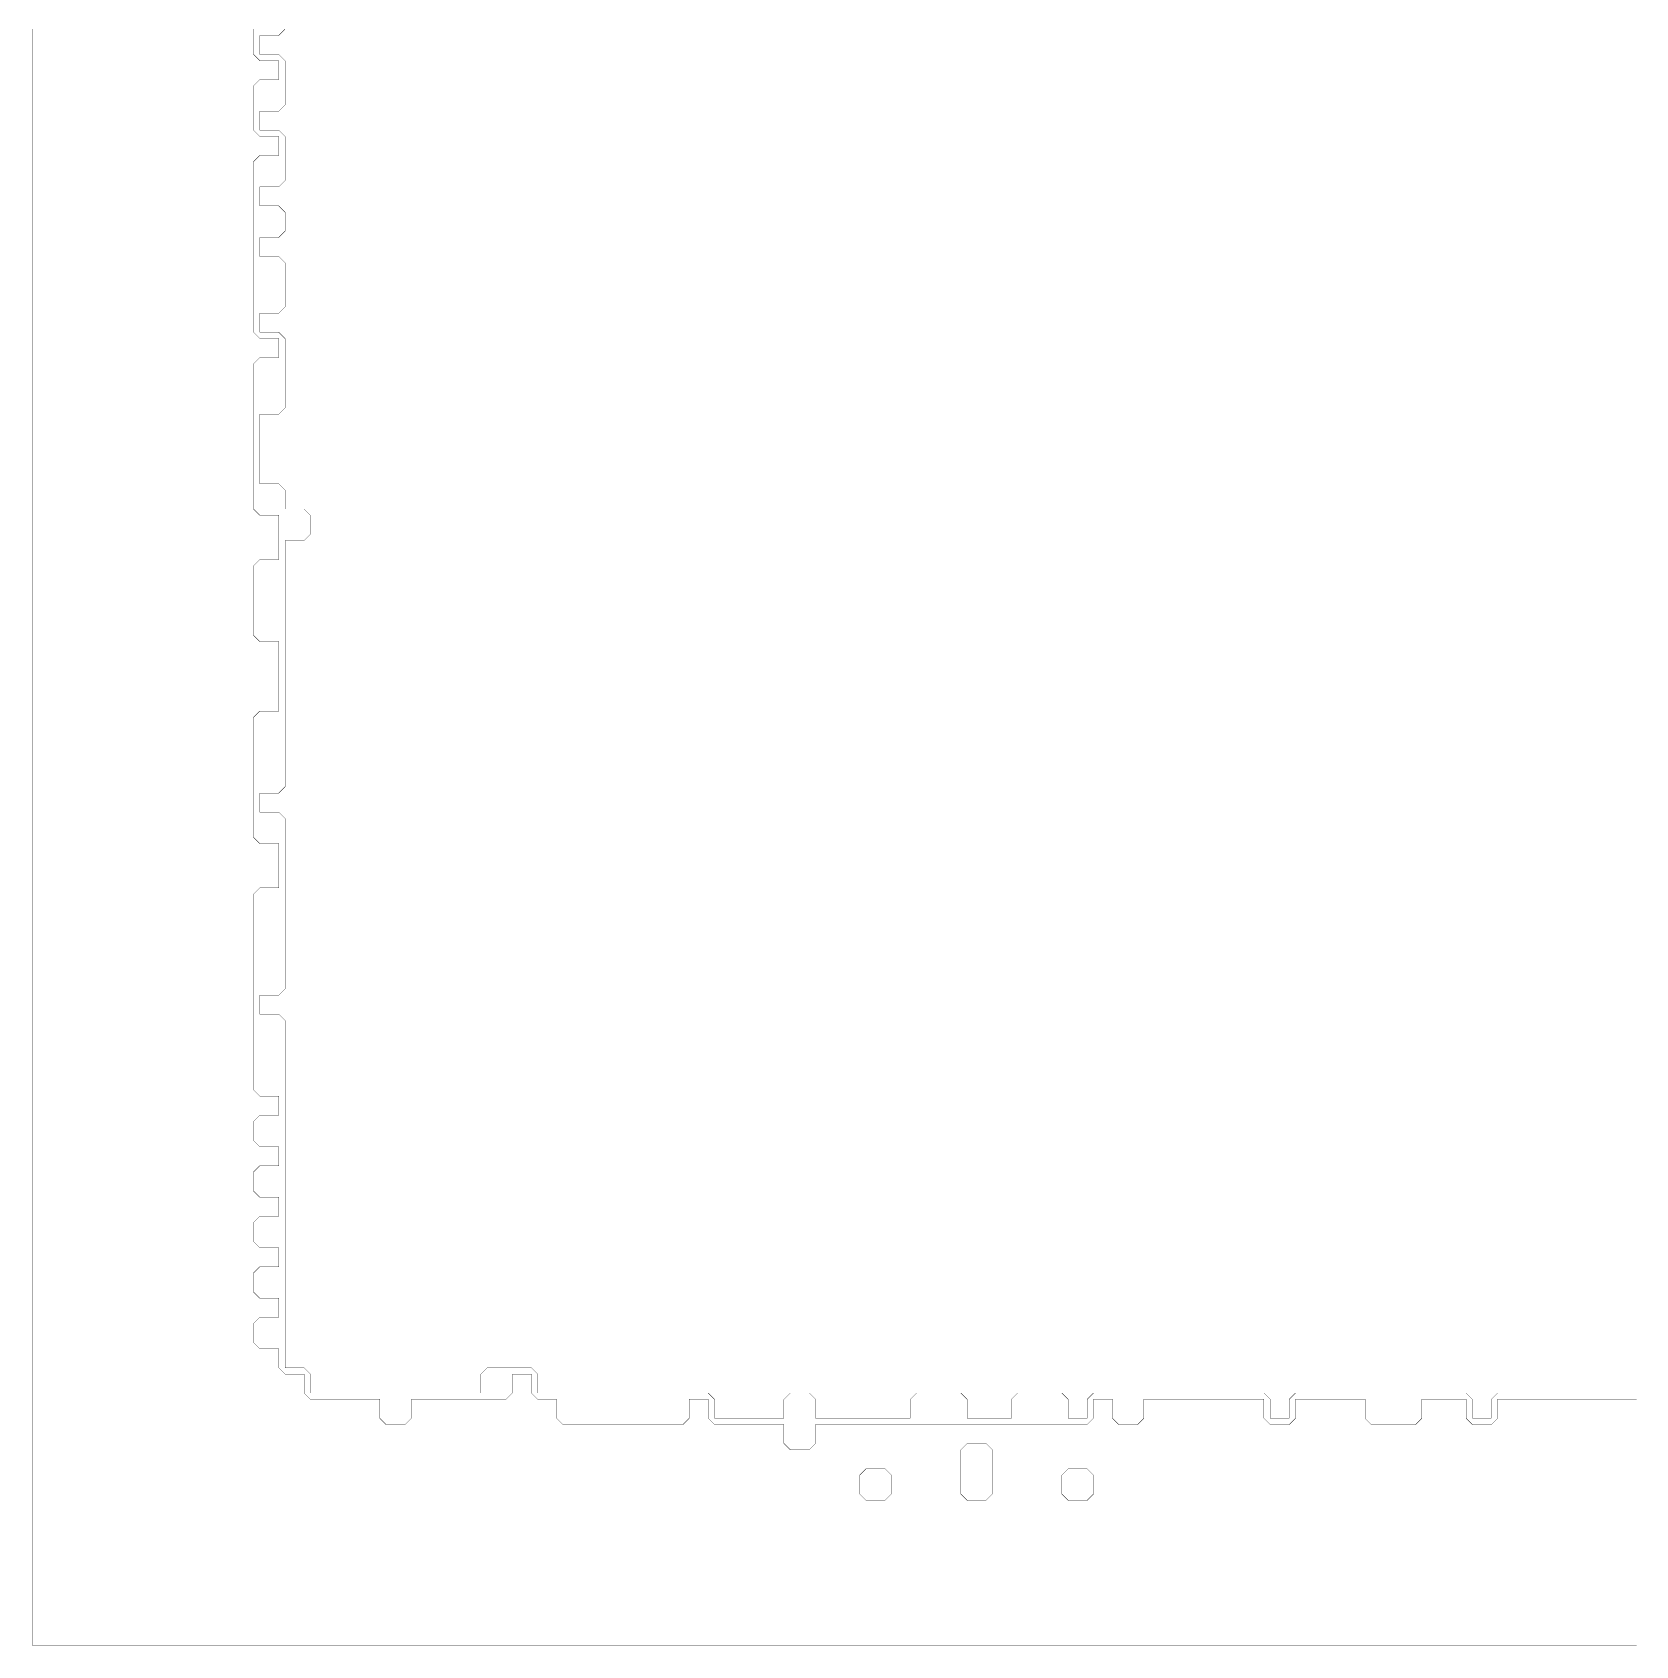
# Model space of a CAD drawing. Header units: metres. Extents: x 0 to 4990, y -4990 to 0.
# Drawn here: x 0 to 2479, y -4990 to -2495 of the extents above; entities that cross this region are included whole.
import ezdxf

# ---------------------------------------------------------------- set-up
doc = ezdxf.new("R2010")
doc.units = ezdxf.units.M
doc.layers.add('conductor', color=1, linetype='Continuous')
doc.layers.add('substrate', color=5, linetype='Continuous')

msp = doc.modelspace()

# ---------------------------------------------------------------- linework, layer by layer
at = {"layer": 'conductor', "const_width": 0.5}
msp.add_lwpolyline([(390.625, -2490.234375), (380.859375, -2500), (371.09375, -2500), (361.328125, -2500), (351.5625, -2500), (351.5625, -2509.765625), (351.5625, -2519.53125), (351.5625, -2529.296875), (361.328125, -2529.296875), (371.09375, -2529.296875), (380.859375, -2529.296875), (390.625, -2539.0625), (390.625, -2548.828125), (390.625, -2558.59375), (390.625, -2568.359375), (390.625, -2578.125), (390.625, -2587.890625), (390.625, -2597.65625), (390.625, -2607.421875), (380.859375, -2617.1875), (371.09375, -2617.1875), (361.328125, -2617.1875), (351.5625, -2617.1875), (351.5625, -2626.953125), (351.5625, -2636.71875), (351.5625, -2646.484375), (361.328125, -2646.484375), (371.09375, -2646.484375), (380.859375, -2646.484375), (390.625, -2656.25), (390.625, -2666.015625), (390.625, -2675.78125), (390.625, -2685.546875), (390.625, -2695.3125), (390.625, -2705.078125), (390.625, -2714.84375), (390.625, -2724.609375), (380.859375, -2734.375), (371.09375, -2734.375), (361.328125, -2734.375), (351.5625, -2734.375), (351.5625, -2744.140625), (351.5625, -2753.90625), (351.5625, -2763.671875), (361.328125, -2763.671875), (371.09375, -2763.671875), (380.859375, -2763.671875), (390.625, -2773.4375), (390.625, -2783.203125), (390.625, -2792.96875), (390.625, -2802.734375), (380.859375, -2812.5), (371.09375, -2812.5), (361.328125, -2812.5), (351.5625, -2812.5), (351.5625, -2822.265625), (351.5625, -2832.03125), (351.5625, -2841.796875), (361.328125, -2841.796875), (371.09375, -2841.796875), (380.859375, -2841.796875), (390.625, -2851.5625), (390.625, -2861.328125), (390.625, -2871.09375), (390.625, -2880.859375), (390.625, -2890.625), (390.625, -2900.390625), (390.625, -2910.15625), (390.625, -2919.921875), (380.859375, -2929.6875), (371.09375, -2929.6875), (361.328125, -2929.6875), (351.5625, -2929.6875), (351.5625, -2939.453125), (351.5625, -2949.21875), (351.5625, -2958.984375), (361.328125, -2958.984375), (371.09375, -2958.984375), (380.859375, -2958.984375), (390.625, -2968.75), (390.625, -2978.515625), (390.625, -2988.28125), (390.625, -2998.046875), (390.625, -3007.8125), (390.625, -3017.578125), (390.625, -3027.34375), (390.625, -3037.109375), (390.625, -3046.875), (390.625, -3056.640625), (390.625, -3066.40625), (390.625, -3076.171875), (380.859375, -3085.9375), (371.09375, -3085.9375), (361.328125, -3085.9375), (351.5625, -3085.9375), (351.5625, -3095.703125), (351.5625, -3105.46875), (351.5625, -3115.234375), (351.5625, -3125), (351.5625, -3134.765625), (351.5625, -3144.53125), (351.5625, -3154.296875), (351.5625, -3164.0625), (351.5625, -3173.828125), (351.5625, -3183.59375), (351.5625, -3193.359375), (361.328125, -3193.359375), (371.09375, -3193.359375), (380.859375, -3193.359375), (390.625, -3203.125), (390.625, -3212.890625), (390.625, -3222.65625), (390.625, -3232.421875), (400.390625, -3232.421875), (410.15625, -3232.421875), (419.921875, -3232.421875), (429.6875, -3242.1875), (429.6875, -3251.953125), (429.6875, -3261.71875), (429.6875, -3271.484375), (419.921875, -3281.25), (410.15625, -3281.25), (400.390625, -3281.25), (390.625, -3281.25), (390.625, -3291.015625), (390.625, -3300.78125), (390.625, -3310.546875), (390.625, -3320.3125), (390.625, -3330.078125), (390.625, -3339.84375), (390.625, -3349.609375), (390.625, -3359.375), (390.625, -3369.140625), (390.625, -3378.90625), (390.625, -3388.671875), (390.625, -3398.4375), (390.625, -3408.203125), (390.625, -3417.96875), (390.625, -3427.734375), (390.625, -3437.5), (390.625, -3447.265625), (390.625, -3457.03125), (390.625, -3466.796875), (390.625, -3476.5625), (390.625, -3486.328125), (390.625, -3496.09375), (390.625, -3505.859375), (390.625, -3515.625), (390.625, -3525.390625), (390.625, -3535.15625), (390.625, -3544.921875), (390.625, -3554.6875), (390.625, -3564.453125), (390.625, -3574.21875), (390.625, -3583.984375), (390.625, -3593.75), (390.625, -3603.515625), (390.625, -3613.28125), (390.625, -3623.046875), (390.625, -3632.8125), (390.625, -3642.578125), (390.625, -3652.34375), (390.625, -3662.109375), (380.859375, -3671.875), (371.09375, -3671.875), (361.328125, -3671.875), (351.5625, -3671.875), (351.5625, -3681.640625), (351.5625, -3691.40625), (351.5625, -3701.171875), (361.328125, -3701.171875), (371.09375, -3701.171875), (380.859375, -3701.171875), (390.625, -3710.9375), (390.625, -3720.703125), (390.625, -3730.46875), (390.625, -3740.234375), (390.625, -3750), (390.625, -3759.765625), (390.625, -3769.53125), (390.625, -3779.296875), (390.625, -3789.0625), (390.625, -3798.828125), (390.625, -3808.59375), (390.625, -3818.359375), (390.625, -3828.125), (390.625, -3837.890625), (390.625, -3847.65625), (390.625, -3857.421875), (390.625, -3867.1875), (390.625, -3876.953125), (390.625, -3886.71875), (390.625, -3896.484375), (390.625, -3906.25), (390.625, -3916.015625), (390.625, -3925.78125), (390.625, -3935.546875), (390.625, -3945.3125), (390.625, -3955.078125), (390.625, -3964.84375), (390.625, -3974.609375), (380.859375, -3984.375), (371.09375, -3984.375), (361.328125, -3984.375), (351.5625, -3984.375), (351.5625, -3994.140625), (351.5625, -4003.90625), (351.5625, -4013.671875), (361.328125, -4013.671875), (371.09375, -4013.671875), (380.859375, -4013.671875), (390.625, -4023.4375), (390.625, -4033.203125), (390.625, -4042.96875), (390.625, -4052.734375), (390.625, -4062.5), (390.625, -4072.265625), (390.625, -4082.03125), (390.625, -4091.796875), (390.625, -4101.5625), (390.625, -4111.328125), (390.625, -4121.09375), (390.625, -4130.859375), (390.625, -4140.625), (390.625, -4150.390625), (390.625, -4160.15625), (390.625, -4169.921875), (390.625, -4179.6875), (390.625, -4189.453125), (390.625, -4199.21875), (390.625, -4208.984375), (390.625, -4218.75), (390.625, -4228.515625), (390.625, -4238.28125), (390.625, -4248.046875), (390.625, -4257.8125), (390.625, -4267.578125), (390.625, -4277.34375), (390.625, -4287.109375), (390.625, -4296.875), (390.625, -4306.640625), (390.625, -4316.40625), (390.625, -4326.171875), (390.625, -4335.9375), (390.625, -4345.703125), (390.625, -4355.46875), (390.625, -4365.234375), (390.625, -4375), (390.625, -4384.765625), (390.625, -4394.53125), (390.625, -4404.296875), (390.625, -4414.0625), (390.625, -4423.828125), (390.625, -4433.59375), (390.625, -4443.359375), (390.625, -4453.125), (390.625, -4462.890625), (390.625, -4472.65625), (390.625, -4482.421875), (390.625, -4492.1875), (390.625, -4501.953125), (390.625, -4511.71875), (390.625, -4521.484375), (390.625, -4531.25), (390.625, -4541.015625), (390.625, -4550.78125), (390.625, -4560.546875), (400.390625, -4560.546875), (410.15625, -4560.546875), (419.921875, -4560.546875), (429.6875, -4570.3125), (429.6875, -4580.078125), (429.6875, -4589.84375), (429.6875, -4599.609375), (439.453125, -4599.609375), (449.21875, -4599.609375), (458.984375, -4599.609375), (468.75, -4599.609375), (478.515625, -4599.609375), (488.28125, -4599.609375), (498.046875, -4599.609375), (507.8125, -4599.609375), (517.578125, -4599.609375), (527.34375, -4599.609375), (537.109375, -4599.609375), (546.875, -4599.609375), (556.640625, -4599.609375), (566.40625, -4599.609375), (576.171875, -4599.609375), (585.9375, -4599.609375), (595.703125, -4599.609375), (605.46875, -4599.609375), (615.234375, -4599.609375), (625, -4599.609375), (634.765625, -4599.609375), (644.53125, -4599.609375), (654.296875, -4599.609375), (664.0625, -4599.609375), (673.828125, -4599.609375), (683.59375, -4599.609375), (693.359375, -4599.609375), (693.359375, -4589.84375), (693.359375, -4580.078125), (693.359375, -4570.3125), (703.125, -4560.546875), (712.890625, -4560.546875), (722.65625, -4560.546875), (732.421875, -4560.546875), (742.1875, -4560.546875), (751.953125, -4560.546875), (761.71875, -4560.546875), (771.484375, -4560.546875), (781.25, -4570.3125), (781.25, -4580.078125), (781.25, -4589.84375), (781.25, -4599.609375), (791.015625, -4599.609375), (800.78125, -4599.609375), (810.546875, -4599.609375), (820.3125, -4599.609375), (830.078125, -4599.609375), (839.84375, -4599.609375), (849.609375, -4599.609375), (859.375, -4599.609375), (869.140625, -4599.609375), (878.90625, -4599.609375), (888.671875, -4599.609375), (898.4375, -4599.609375), (908.203125, -4599.609375), (917.96875, -4599.609375), (927.734375, -4599.609375), (937.5, -4599.609375), (947.265625, -4599.609375), (957.03125, -4599.609375), (966.796875, -4599.609375), (976.5625, -4599.609375), (986.328125, -4599.609375), (996.09375, -4599.609375), (1005.859375, -4599.609375), (1015.625, -4599.609375), (1025.390625, -4599.609375), (1035.15625, -4599.609375), (1044.921875, -4599.609375), (1054.6875, -4609.375), (1054.6875, -4619.140625), (1054.6875, -4628.90625), (1054.6875, -4638.671875), (1064.453125, -4638.671875), (1074.21875, -4638.671875), (1083.984375, -4638.671875), (1093.75, -4638.671875), (1103.515625, -4638.671875), (1113.28125, -4638.671875), (1123.046875, -4638.671875), (1132.8125, -4638.671875), (1142.578125, -4638.671875), (1152.34375, -4638.671875), (1162.109375, -4638.671875), (1162.109375, -4628.90625), (1162.109375, -4619.140625), (1162.109375, -4609.375), (1171.875, -4599.609375), (1181.640625, -4599.609375), (1191.40625, -4599.609375), (1201.171875, -4599.609375), (1210.9375, -4609.375), (1210.9375, -4619.140625), (1210.9375, -4628.90625), (1210.9375, -4638.671875), (1220.703125, -4638.671875), (1230.46875, -4638.671875), (1240.234375, -4638.671875), (1250, -4638.671875), (1259.765625, -4638.671875), (1269.53125, -4638.671875), (1279.296875, -4638.671875), (1289.0625, -4638.671875), (1298.828125, -4638.671875), (1308.59375, -4638.671875), (1318.359375, -4638.671875), (1328.125, -4638.671875), (1337.890625, -4638.671875), (1347.65625, -4638.671875), (1357.421875, -4638.671875), (1357.421875, -4628.90625), (1357.421875, -4619.140625), (1357.421875, -4609.375), (1367.1875, -4599.609375), (1376.953125, -4599.609375), (1386.71875, -4599.609375), (1396.484375, -4599.609375), (1406.25, -4599.609375), (1416.015625, -4599.609375), (1425.78125, -4599.609375), (1435.546875, -4599.609375), (1445.3125, -4609.375), (1445.3125, -4619.140625), (1445.3125, -4628.90625), (1445.3125, -4638.671875), (1455.078125, -4638.671875), (1464.84375, -4638.671875), (1474.609375, -4638.671875), (1484.375, -4638.671875), (1494.140625, -4638.671875), (1503.90625, -4638.671875), (1513.671875, -4638.671875), (1513.671875, -4628.90625), (1513.671875, -4619.140625), (1513.671875, -4609.375), (1523.4375, -4599.609375), (1533.203125, -4599.609375), (1542.96875, -4599.609375), (1552.734375, -4599.609375), (1562.5, -4599.609375), (1572.265625, -4599.609375), (1582.03125, -4599.609375), (1591.796875, -4599.609375), (1601.5625, -4609.375), (1601.5625, -4619.140625), (1601.5625, -4628.90625), (1601.5625, -4638.671875), (1611.328125, -4638.671875), (1621.09375, -4638.671875), (1630.859375, -4638.671875), (1630.859375, -4628.90625), (1630.859375, -4619.140625), (1630.859375, -4609.375), (1640.625, -4599.609375), (1650.390625, -4599.609375), (1660.15625, -4599.609375), (1669.921875, -4599.609375), (1679.6875, -4599.609375), (1689.453125, -4599.609375), (1699.21875, -4599.609375), (1708.984375, -4599.609375), (1718.75, -4599.609375), (1728.515625, -4599.609375), (1738.28125, -4599.609375), (1748.046875, -4599.609375), (1757.8125, -4599.609375), (1767.578125, -4599.609375), (1777.34375, -4599.609375), (1787.109375, -4599.609375), (1796.875, -4599.609375), (1806.640625, -4599.609375), (1816.40625, -4599.609375), (1826.171875, -4599.609375), (1835.9375, -4599.609375), (1845.703125, -4599.609375), (1855.46875, -4599.609375), (1865.234375, -4599.609375), (1875, -4599.609375), (1884.765625, -4599.609375), (1894.53125, -4599.609375), (1904.296875, -4599.609375), (1914.0625, -4609.375), (1914.0625, -4619.140625), (1914.0625, -4628.90625), (1914.0625, -4638.671875), (1923.828125, -4638.671875), (1933.59375, -4638.671875), (1943.359375, -4638.671875), (1943.359375, -4628.90625), (1943.359375, -4619.140625), (1943.359375, -4609.375), (1953.125, -4599.609375), (1962.890625, -4599.609375), (1972.65625, -4599.609375), (1982.421875, -4599.609375), (1992.1875, -4599.609375), (2001.953125, -4599.609375), (2011.71875, -4599.609375), (2021.484375, -4599.609375), (2031.25, -4599.609375), (2041.015625, -4599.609375), (2050.78125, -4599.609375), (2060.546875, -4599.609375), (2070.3125, -4599.609375), (2080.078125, -4599.609375), (2089.84375, -4599.609375), (2099.609375, -4599.609375), (2109.375, -4599.609375), (2119.140625, -4599.609375), (2128.90625, -4599.609375), (2138.671875, -4599.609375), (2148.4375, -4599.609375), (2158.203125, -4599.609375), (2167.96875, -4599.609375), (2177.734375, -4599.609375), (2187.5, -4599.609375), (2197.265625, -4599.609375), (2207.03125, -4599.609375), (2216.796875, -4599.609375), (2226.5625, -4609.375), (2226.5625, -4619.140625), (2226.5625, -4628.90625), (2226.5625, -4638.671875), (2236.328125, -4638.671875), (2246.09375, -4638.671875), (2255.859375, -4638.671875), (2255.859375, -4628.90625), (2255.859375, -4619.140625), (2255.859375, -4609.375), (2265.625, -4599.609375), (2275.390625, -4599.609375), (2285.15625, -4599.609375), (2294.921875, -4599.609375), (2304.6875, -4599.609375), (2314.453125, -4599.609375), (2324.21875, -4599.609375), (2333.984375, -4599.609375), (2343.75, -4599.609375), (2353.515625, -4599.609375), (2363.28125, -4599.609375), (2373.046875, -4599.609375), (2382.8125, -4599.609375), (2392.578125, -4599.609375), (2402.34375, -4599.609375), (2412.109375, -4599.609375), (2421.875, -4599.609375), (2431.640625, -4599.609375), (2441.40625, -4599.609375), (2451.171875, -4599.609375), (2460.9375, -4599.609375), (2470.703125, -4599.609375), (2480.46875, -4599.609375)], dxfattribs=at)
at = {"layer": 'substrate', "const_width": 0.5}
for points in [[(0, -2490.234375), (0, -2500), (0, -2509.765625), (0, -2519.53125), (0, -2529.296875), (0, -2539.0625), (0, -2548.828125), (0, -2558.59375), (0, -2568.359375), (0, -2578.125), (0, -2587.890625), (0, -2597.65625), (0, -2607.421875), (0, -2617.1875), (0, -2626.953125), (0, -2636.71875), (0, -2646.484375), (0, -2656.25), (0, -2666.015625), (0, -2675.78125), (0, -2685.546875), (0, -2695.3125), (0, -2705.078125), (0, -2714.84375), (0, -2724.609375), (0, -2734.375), (0, -2744.140625), (0, -2753.90625), (0, -2763.671875), (0, -2773.4375), (0, -2783.203125), (0, -2792.96875), (0, -2802.734375), (0, -2812.5), (0, -2822.265625), (0, -2832.03125), (0, -2841.796875), (0, -2851.5625), (0, -2861.328125), (0, -2871.09375), (0, -2880.859375), (0, -2890.625), (0, -2900.390625), (0, -2910.15625), (0, -2919.921875), (0, -2929.6875), (0, -2939.453125), (0, -2949.21875), (0, -2958.984375), (0, -2968.75), (0, -2978.515625), (0, -2988.28125), (0, -2998.046875), (0, -3007.8125), (0, -3017.578125), (0, -3027.34375), (0, -3037.109375), (0, -3046.875), (0, -3056.640625), (0, -3066.40625), (0, -3076.171875), (0, -3085.9375), (0, -3095.703125), (0, -3105.46875), (0, -3115.234375), (0, -3125), (0, -3134.765625), (0, -3144.53125), (0, -3154.296875), (0, -3164.0625), (0, -3173.828125), (0, -3183.59375), (0, -3193.359375), (0, -3203.125), (0, -3212.890625), (0, -3222.65625), (0, -3232.421875), (0, -3242.1875), (0, -3251.953125), (0, -3261.71875), (0, -3271.484375), (0, -3281.25), (0, -3291.015625), (0, -3300.78125), (0, -3310.546875), (0, -3320.3125), (0, -3330.078125), (0, -3339.84375), (0, -3349.609375), (0, -3359.375), (0, -3369.140625), (0, -3378.90625), (0, -3388.671875), (0, -3398.4375), (0, -3408.203125), (0, -3417.96875), (0, -3427.734375), (0, -3437.5), (0, -3447.265625), (0, -3457.03125), (0, -3466.796875), (0, -3476.5625), (0, -3486.328125), (0, -3496.09375), (0, -3505.859375), (0, -3515.625), (0, -3525.390625), (0, -3535.15625), (0, -3544.921875), (0, -3554.6875), (0, -3564.453125), (0, -3574.21875), (0, -3583.984375), (0, -3593.75), (0, -3603.515625), (0, -3613.28125), (0, -3623.046875), (0, -3632.8125), (0, -3642.578125), (0, -3652.34375), (0, -3662.109375), (0, -3671.875), (0, -3681.640625), (0, -3691.40625), (0, -3701.171875), (0, -3710.9375), (0, -3720.703125), (0, -3730.46875), (0, -3740.234375), (0, -3750), (0, -3759.765625), (0, -3769.53125), (0, -3779.296875), (0, -3789.0625), (0, -3798.828125), (0, -3808.59375), (0, -3818.359375), (0, -3828.125), (0, -3837.890625), (0, -3847.65625), (0, -3857.421875), (0, -3867.1875), (0, -3876.953125), (0, -3886.71875), (0, -3896.484375), (0, -3906.25), (0, -3916.015625), (0, -3925.78125), (0, -3935.546875), (0, -3945.3125), (0, -3955.078125), (0, -3964.84375), (0, -3974.609375), (0, -3984.375), (0, -3994.140625), (0, -4003.90625), (0, -4013.671875), (0, -4023.4375), (0, -4033.203125), (0, -4042.96875), (0, -4052.734375), (0, -4062.5), (0, -4072.265625), (0, -4082.03125), (0, -4091.796875), (0, -4101.5625), (0, -4111.328125), (0, -4121.09375), (0, -4130.859375), (0, -4140.625), (0, -4150.390625), (0, -4160.15625), (0, -4169.921875), (0, -4179.6875), (0, -4189.453125), (0, -4199.21875), (0, -4208.984375), (0, -4218.75), (0, -4228.515625), (0, -4238.28125), (0, -4248.046875), (0, -4257.8125), (0, -4267.578125), (0, -4277.34375), (0, -4287.109375), (0, -4296.875), (0, -4306.640625), (0, -4316.40625), (0, -4326.171875), (0, -4335.9375), (0, -4345.703125), (0, -4355.46875), (0, -4365.234375), (0, -4375), (0, -4384.765625), (0, -4394.53125), (0, -4404.296875), (0, -4414.0625), (0, -4423.828125), (0, -4433.59375), (0, -4443.359375), (0, -4453.125), (0, -4462.890625), (0, -4472.65625), (0, -4482.421875), (0, -4492.1875), (0, -4501.953125), (0, -4511.71875), (0, -4521.484375), (0, -4531.25), (0, -4541.015625), (0, -4550.78125), (0, -4560.546875), (0, -4570.3125), (0, -4580.078125), (0, -4589.84375), (0, -4599.609375), (0, -4609.375), (0, -4619.140625), (0, -4628.90625), (0, -4638.671875), (0, -4648.4375), (0, -4658.203125), (0, -4667.96875), (0, -4677.734375), (0, -4687.5), (0, -4697.265625), (0, -4707.03125), (0, -4716.796875), (0, -4726.5625), (0, -4736.328125), (0, -4746.09375), (0, -4755.859375), (0, -4765.625), (0, -4775.390625), (0, -4785.15625), (0, -4794.921875), (0, -4804.6875), (0, -4814.453125), (0, -4824.21875), (0, -4833.984375), (0, -4843.75), (0, -4853.515625), (0, -4863.28125), (0, -4873.046875), (0, -4882.8125), (0, -4892.578125), (0, -4902.34375), (0, -4912.109375), (0, -4921.875), (0, -4931.640625), (0, -4941.40625), (0, -4951.171875), (0, -4960.9375), (0, -4970.703125), (0, -4980.46875), (0, -4990.234375), (9.765625, -4990.234375), (19.53125, -4990.234375), (29.296875, -4990.234375), (39.0625, -4990.234375), (48.828125, -4990.234375), (58.59375, -4990.234375), (68.359375, -4990.234375), (78.125, -4990.234375), (87.890625, -4990.234375), (97.65625, -4990.234375), (107.421875, -4990.234375), (117.1875, -4990.234375), (126.953125, -4990.234375), (136.71875, -4990.234375), (146.484375, -4990.234375), (156.25, -4990.234375), (166.015625, -4990.234375), (175.78125, -4990.234375), (185.546875, -4990.234375), (195.3125, -4990.234375), (205.078125, -4990.234375), (214.84375, -4990.234375), (224.609375, -4990.234375), (234.375, -4990.234375), (244.140625, -4990.234375), (253.90625, -4990.234375), (263.671875, -4990.234375), (273.4375, -4990.234375), (283.203125, -4990.234375), (292.96875, -4990.234375), (302.734375, -4990.234375), (312.5, -4990.234375), (322.265625, -4990.234375), (332.03125, -4990.234375), (341.796875, -4990.234375), (351.5625, -4990.234375), (361.328125, -4990.234375), (371.09375, -4990.234375), (380.859375, -4990.234375), (390.625, -4990.234375), (400.390625, -4990.234375), (410.15625, -4990.234375), (419.921875, -4990.234375), (429.6875, -4990.234375), (439.453125, -4990.234375), (449.21875, -4990.234375), (458.984375, -4990.234375), (468.75, -4990.234375), (478.515625, -4990.234375), (488.28125, -4990.234375), (498.046875, -4990.234375), (507.8125, -4990.234375), (517.578125, -4990.234375), (527.34375, -4990.234375), (537.109375, -4990.234375), (546.875, -4990.234375), (556.640625, -4990.234375), (566.40625, -4990.234375), (576.171875, -4990.234375), (585.9375, -4990.234375), (595.703125, -4990.234375), (605.46875, -4990.234375), (615.234375, -4990.234375), (625, -4990.234375), (634.765625, -4990.234375), (644.53125, -4990.234375), (654.296875, -4990.234375), (664.0625, -4990.234375), (673.828125, -4990.234375), (683.59375, -4990.234375), (693.359375, -4990.234375), (703.125, -4990.234375), (712.890625, -4990.234375), (722.65625, -4990.234375), (732.421875, -4990.234375), (742.1875, -4990.234375), (751.953125, -4990.234375), (761.71875, -4990.234375), (771.484375, -4990.234375), (781.25, -4990.234375), (791.015625, -4990.234375), (800.78125, -4990.234375), (810.546875, -4990.234375), (820.3125, -4990.234375), (830.078125, -4990.234375), (839.84375, -4990.234375), (849.609375, -4990.234375), (859.375, -4990.234375), (869.140625, -4990.234375), (878.90625, -4990.234375), (888.671875, -4990.234375), (898.4375, -4990.234375), (908.203125, -4990.234375), (917.96875, -4990.234375), (927.734375, -4990.234375), (937.5, -4990.234375), (947.265625, -4990.234375), (957.03125, -4990.234375), (966.796875, -4990.234375), (976.5625, -4990.234375), (986.328125, -4990.234375), (996.09375, -4990.234375), (1005.859375, -4990.234375), (1015.625, -4990.234375), (1025.390625, -4990.234375), (1035.15625, -4990.234375), (1044.921875, -4990.234375), (1054.6875, -4990.234375), (1064.453125, -4990.234375), (1074.21875, -4990.234375), (1083.984375, -4990.234375), (1093.75, -4990.234375), (1103.515625, -4990.234375), (1113.28125, -4990.234375), (1123.046875, -4990.234375), (1132.8125, -4990.234375), (1142.578125, -4990.234375), (1152.34375, -4990.234375), (1162.109375, -4990.234375), (1171.875, -4990.234375), (1181.640625, -4990.234375), (1191.40625, -4990.234375), (1201.171875, -4990.234375), (1210.9375, -4990.234375), (1220.703125, -4990.234375), (1230.46875, -4990.234375), (1240.234375, -4990.234375), (1250, -4990.234375), (1259.765625, -4990.234375), (1269.53125, -4990.234375), (1279.296875, -4990.234375), (1289.0625, -4990.234375), (1298.828125, -4990.234375), (1308.59375, -4990.234375), (1318.359375, -4990.234375), (1328.125, -4990.234375), (1337.890625, -4990.234375), (1347.65625, -4990.234375), (1357.421875, -4990.234375), (1367.1875, -4990.234375), (1376.953125, -4990.234375), (1386.71875, -4990.234375), (1396.484375, -4990.234375), (1406.25, -4990.234375), (1416.015625, -4990.234375), (1425.78125, -4990.234375), (1435.546875, -4990.234375), (1445.3125, -4990.234375), (1455.078125, -4990.234375), (1464.84375, -4990.234375), (1474.609375, -4990.234375), (1484.375, -4990.234375), (1494.140625, -4990.234375), (1503.90625, -4990.234375), (1513.671875, -4990.234375), (1523.4375, -4990.234375), (1533.203125, -4990.234375), (1542.96875, -4990.234375), (1552.734375, -4990.234375), (1562.5, -4990.234375), (1572.265625, -4990.234375), (1582.03125, -4990.234375), (1591.796875, -4990.234375), (1601.5625, -4990.234375), (1611.328125, -4990.234375), (1621.09375, -4990.234375), (1630.859375, -4990.234375), (1640.625, -4990.234375), (1650.390625, -4990.234375), (1660.15625, -4990.234375), (1669.921875, -4990.234375), (1679.6875, -4990.234375), (1689.453125, -4990.234375), (1699.21875, -4990.234375), (1708.984375, -4990.234375), (1718.75, -4990.234375), (1728.515625, -4990.234375), (1738.28125, -4990.234375), (1748.046875, -4990.234375), (1757.8125, -4990.234375), (1767.578125, -4990.234375), (1777.34375, -4990.234375), (1787.109375, -4990.234375), (1796.875, -4990.234375), (1806.640625, -4990.234375), (1816.40625, -4990.234375), (1826.171875, -4990.234375), (1835.9375, -4990.234375), (1845.703125, -4990.234375), (1855.46875, -4990.234375), (1865.234375, -4990.234375), (1875, -4990.234375), (1884.765625, -4990.234375), (1894.53125, -4990.234375), (1904.296875, -4990.234375), (1914.0625, -4990.234375), (1923.828125, -4990.234375), (1933.59375, -4990.234375), (1943.359375, -4990.234375), (1953.125, -4990.234375), (1962.890625, -4990.234375), (1972.65625, -4990.234375), (1982.421875, -4990.234375), (1992.1875, -4990.234375), (2001.953125, -4990.234375), (2011.71875, -4990.234375), (2021.484375, -4990.234375), (2031.25, -4990.234375), (2041.015625, -4990.234375), (2050.78125, -4990.234375), (2060.546875, -4990.234375), (2070.3125, -4990.234375), (2080.078125, -4990.234375), (2089.84375, -4990.234375), (2099.609375, -4990.234375), (2109.375, -4990.234375), (2119.140625, -4990.234375), (2128.90625, -4990.234375), (2138.671875, -4990.234375), (2148.4375, -4990.234375), (2158.203125, -4990.234375), (2167.96875, -4990.234375), (2177.734375, -4990.234375), (2187.5, -4990.234375), (2197.265625, -4990.234375), (2207.03125, -4990.234375), (2216.796875, -4990.234375), (2226.5625, -4990.234375), (2236.328125, -4990.234375), (2246.09375, -4990.234375), (2255.859375, -4990.234375), (2265.625, -4990.234375), (2275.390625, -4990.234375), (2285.15625, -4990.234375), (2294.921875, -4990.234375), (2304.6875, -4990.234375), (2314.453125, -4990.234375), (2324.21875, -4990.234375), (2333.984375, -4990.234375), (2343.75, -4990.234375), (2353.515625, -4990.234375), (2363.28125, -4990.234375), (2373.046875, -4990.234375), (2382.8125, -4990.234375), (2392.578125, -4990.234375), (2402.34375, -4990.234375), (2412.109375, -4990.234375), (2421.875, -4990.234375), (2431.640625, -4990.234375), (2441.40625, -4990.234375), (2451.171875, -4990.234375), (2460.9375, -4990.234375), (2470.703125, -4990.234375), (2480.46875, -4990.234375)], [(2480.46875, -4609.375), (2470.703125, -4609.375), (2460.9375, -4609.375), (2451.171875, -4609.375), (2441.40625, -4609.375), (2431.640625, -4609.375), (2421.875, -4609.375), (2412.109375, -4609.375), (2402.34375, -4609.375), (2392.578125, -4609.375), (2382.8125, -4609.375), (2373.046875, -4609.375), (2363.28125, -4609.375), (2353.515625, -4609.375), (2343.75, -4609.375), (2333.984375, -4609.375), (2324.21875, -4609.375), (2314.453125, -4609.375), (2304.6875, -4609.375), (2294.921875, -4609.375), (2285.15625, -4609.375), (2275.390625, -4609.375), (2265.625, -4609.375), (2265.625, -4619.140625), (2265.625, -4628.90625), (2265.625, -4638.671875), (2255.859375, -4648.4375), (2246.09375, -4648.4375), (2236.328125, -4648.4375), (2226.5625, -4648.4375), (2216.796875, -4638.671875), (2216.796875, -4628.90625), (2216.796875, -4619.140625), (2216.796875, -4609.375), (2207.03125, -4609.375), (2197.265625, -4609.375), (2187.5, -4609.375), (2177.734375, -4609.375), (2167.96875, -4609.375), (2158.203125, -4609.375), (2148.4375, -4609.375), (2148.4375, -4619.140625), (2148.4375, -4628.90625), (2148.4375, -4638.671875), (2138.671875, -4648.4375), (2128.90625, -4648.4375), (2119.140625, -4648.4375), (2109.375, -4648.4375), (2099.609375, -4648.4375), (2089.84375, -4648.4375), (2080.078125, -4648.4375), (2070.3125, -4648.4375), (2060.546875, -4638.671875), (2060.546875, -4628.90625), (2060.546875, -4619.140625), (2060.546875, -4609.375), (2050.78125, -4609.375), (2041.015625, -4609.375), (2031.25, -4609.375), (2021.484375, -4609.375), (2011.71875, -4609.375), (2001.953125, -4609.375), (1992.1875, -4609.375), (1982.421875, -4609.375), (1972.65625, -4609.375), (1962.890625, -4609.375), (1953.125, -4609.375), (1953.125, -4619.140625), (1953.125, -4628.90625), (1953.125, -4638.671875), (1943.359375, -4648.4375), (1933.59375, -4648.4375), (1923.828125, -4648.4375), (1914.0625, -4648.4375), (1904.296875, -4638.671875), (1904.296875, -4628.90625), (1904.296875, -4619.140625), (1904.296875, -4609.375), (1894.53125, -4609.375), (1884.765625, -4609.375), (1875, -4609.375), (1865.234375, -4609.375), (1855.46875, -4609.375), (1845.703125, -4609.375), (1835.9375, -4609.375), (1826.171875, -4609.375), (1816.40625, -4609.375), (1806.640625, -4609.375), (1796.875, -4609.375), (1787.109375, -4609.375), (1777.34375, -4609.375), (1767.578125, -4609.375), (1757.8125, -4609.375), (1748.046875, -4609.375), (1738.28125, -4609.375), (1728.515625, -4609.375), (1718.75, -4609.375), (1718.75, -4619.140625), (1718.75, -4628.90625), (1718.75, -4638.671875), (1708.984375, -4648.4375), (1699.21875, -4648.4375), (1689.453125, -4648.4375), (1679.6875, -4648.4375), (1669.921875, -4638.671875), (1669.921875, -4628.90625), (1669.921875, -4619.140625), (1669.921875, -4609.375), (1660.15625, -4609.375), (1650.390625, -4609.375), (1640.625, -4609.375), (1640.625, -4619.140625), (1640.625, -4628.90625), (1640.625, -4638.671875), (1630.859375, -4648.4375), (1621.09375, -4648.4375), (1611.328125, -4648.4375), (1601.5625, -4648.4375), (1591.796875, -4648.4375), (1582.03125, -4648.4375), (1572.265625, -4648.4375), (1562.5, -4648.4375), (1552.734375, -4648.4375), (1542.96875, -4648.4375), (1533.203125, -4648.4375), (1523.4375, -4648.4375), (1513.671875, -4648.4375), (1503.90625, -4648.4375), (1494.140625, -4648.4375), (1484.375, -4648.4375), (1474.609375, -4648.4375), (1464.84375, -4648.4375), (1455.078125, -4648.4375), (1445.3125, -4648.4375), (1435.546875, -4648.4375), (1425.78125, -4648.4375), (1416.015625, -4648.4375), (1406.25, -4648.4375), (1396.484375, -4648.4375), (1386.71875, -4648.4375), (1376.953125, -4648.4375), (1367.1875, -4648.4375), (1357.421875, -4648.4375), (1347.65625, -4648.4375), (1337.890625, -4648.4375), (1328.125, -4648.4375), (1318.359375, -4648.4375), (1308.59375, -4648.4375), (1298.828125, -4648.4375), (1289.0625, -4648.4375), (1279.296875, -4648.4375), (1269.53125, -4648.4375), (1259.765625, -4648.4375), (1250, -4648.4375), (1240.234375, -4648.4375), (1230.46875, -4648.4375), (1220.703125, -4648.4375), (1210.9375, -4648.4375), (1210.9375, -4658.203125), (1210.9375, -4667.96875), (1210.9375, -4677.734375), (1201.171875, -4687.5), (1191.40625, -4687.5), (1181.640625, -4687.5), (1171.875, -4687.5), (1162.109375, -4677.734375), (1162.109375, -4667.96875), (1162.109375, -4658.203125), (1162.109375, -4648.4375), (1152.34375, -4648.4375), (1142.578125, -4648.4375), (1132.8125, -4648.4375), (1123.046875, -4648.4375), (1113.28125, -4648.4375), (1103.515625, -4648.4375), (1093.75, -4648.4375), (1083.984375, -4648.4375), (1074.21875, -4648.4375), (1064.453125, -4648.4375), (1054.6875, -4648.4375), (1044.921875, -4638.671875), (1044.921875, -4628.90625), (1044.921875, -4619.140625), (1044.921875, -4609.375), (1035.15625, -4609.375), (1025.390625, -4609.375), (1015.625, -4609.375), (1015.625, -4619.140625), (1015.625, -4628.90625), (1015.625, -4638.671875), (1005.859375, -4648.4375), (996.09375, -4648.4375), (986.328125, -4648.4375), (976.5625, -4648.4375), (966.796875, -4648.4375), (957.03125, -4648.4375), (947.265625, -4648.4375), (937.5, -4648.4375), (927.734375, -4648.4375), (917.96875, -4648.4375), (908.203125, -4648.4375), (898.4375, -4648.4375), (888.671875, -4648.4375), (878.90625, -4648.4375), (869.140625, -4648.4375), (859.375, -4648.4375), (849.609375, -4648.4375), (839.84375, -4648.4375), (830.078125, -4648.4375), (820.3125, -4648.4375), (810.546875, -4638.671875), (810.546875, -4628.90625), (810.546875, -4619.140625), (810.546875, -4609.375), (800.78125, -4609.375), (791.015625, -4609.375), (781.25, -4609.375), (771.484375, -4599.609375), (771.484375, -4589.84375), (771.484375, -4580.078125), (771.484375, -4570.3125), (761.71875, -4570.3125), (751.953125, -4570.3125), (742.1875, -4570.3125), (742.1875, -4580.078125), (742.1875, -4589.84375), (742.1875, -4599.609375), (732.421875, -4609.375), (722.65625, -4609.375), (712.890625, -4609.375), (703.125, -4609.375), (693.359375, -4609.375), (683.59375, -4609.375), (673.828125, -4609.375), (664.0625, -4609.375), (654.296875, -4609.375), (644.53125, -4609.375), (634.765625, -4609.375), (625, -4609.375), (615.234375, -4609.375), (605.46875, -4609.375), (595.703125, -4609.375), (585.9375, -4609.375), (585.9375, -4619.140625), (585.9375, -4628.90625), (585.9375, -4638.671875), (576.171875, -4648.4375), (566.40625, -4648.4375), (556.640625, -4648.4375), (546.875, -4648.4375), (537.109375, -4638.671875), (537.109375, -4628.90625), (537.109375, -4619.140625), (537.109375, -4609.375), (527.34375, -4609.375), (517.578125, -4609.375), (507.8125, -4609.375), (498.046875, -4609.375), (488.28125, -4609.375), (478.515625, -4609.375), (468.75, -4609.375), (458.984375, -4609.375), (449.21875, -4609.375), (439.453125, -4609.375), (429.6875, -4609.375), (419.921875, -4599.609375), (419.921875, -4589.84375), (419.921875, -4580.078125), (419.921875, -4570.3125), (410.15625, -4570.3125), (400.390625, -4570.3125), (390.625, -4570.3125), (380.859375, -4560.546875), (380.859375, -4550.78125), (380.859375, -4541.015625), (380.859375, -4531.25), (371.09375, -4531.25), (361.328125, -4531.25), (351.5625, -4531.25), (341.796875, -4521.484375), (341.796875, -4511.71875), (341.796875, -4501.953125), (341.796875, -4492.1875), (351.5625, -4482.421875), (361.328125, -4482.421875), (371.09375, -4482.421875), (380.859375, -4482.421875), (380.859375, -4472.65625), (380.859375, -4462.890625), (380.859375, -4453.125), (371.09375, -4453.125), (361.328125, -4453.125), (351.5625, -4453.125), (341.796875, -4443.359375), (341.796875, -4433.59375), (341.796875, -4423.828125), (341.796875, -4414.0625), (351.5625, -4404.296875), (361.328125, -4404.296875), (371.09375, -4404.296875), (380.859375, -4404.296875), (380.859375, -4394.53125), (380.859375, -4384.765625), (380.859375, -4375), (371.09375, -4375), (361.328125, -4375), (351.5625, -4375), (341.796875, -4365.234375), (341.796875, -4355.46875), (341.796875, -4345.703125), (341.796875, -4335.9375), (351.5625, -4326.171875), (361.328125, -4326.171875), (371.09375, -4326.171875), (380.859375, -4326.171875), (380.859375, -4316.40625), (380.859375, -4306.640625), (380.859375, -4296.875), (371.09375, -4296.875), (361.328125, -4296.875), (351.5625, -4296.875), (341.796875, -4287.109375), (341.796875, -4277.34375), (341.796875, -4267.578125), (341.796875, -4257.8125), (351.5625, -4248.046875), (361.328125, -4248.046875), (371.09375, -4248.046875), (380.859375, -4248.046875), (380.859375, -4238.28125), (380.859375, -4228.515625), (380.859375, -4218.75), (371.09375, -4218.75), (361.328125, -4218.75), (351.5625, -4218.75), (341.796875, -4208.984375), (341.796875, -4199.21875), (341.796875, -4189.453125), (341.796875, -4179.6875), (351.5625, -4169.921875), (361.328125, -4169.921875), (371.09375, -4169.921875), (380.859375, -4169.921875), (380.859375, -4160.15625), (380.859375, -4150.390625), (380.859375, -4140.625), (371.09375, -4140.625), (361.328125, -4140.625), (351.5625, -4140.625), (341.796875, -4130.859375), (341.796875, -4121.09375), (341.796875, -4111.328125), (341.796875, -4101.5625), (341.796875, -4091.796875), (341.796875, -4082.03125), (341.796875, -4072.265625), (341.796875, -4062.5), (341.796875, -4052.734375), (341.796875, -4042.96875), (341.796875, -4033.203125), (341.796875, -4023.4375), (341.796875, -4013.671875), (341.796875, -4003.90625), (341.796875, -3994.140625), (341.796875, -3984.375), (341.796875, -3974.609375), (341.796875, -3964.84375), (341.796875, -3955.078125), (341.796875, -3945.3125), (341.796875, -3935.546875), (341.796875, -3925.78125), (341.796875, -3916.015625), (341.796875, -3906.25), (341.796875, -3896.484375), (341.796875, -3886.71875), (341.796875, -3876.953125), (341.796875, -3867.1875), (341.796875, -3857.421875), (341.796875, -3847.65625), (341.796875, -3837.890625), (341.796875, -3828.125), (351.5625, -3818.359375), (361.328125, -3818.359375), (371.09375, -3818.359375), (380.859375, -3818.359375), (380.859375, -3808.59375), (380.859375, -3798.828125), (380.859375, -3789.0625), (380.859375, -3779.296875), (380.859375, -3769.53125), (380.859375, -3759.765625), (380.859375, -3750), (371.09375, -3750), (361.328125, -3750), (351.5625, -3750), (341.796875, -3740.234375), (341.796875, -3730.46875), (341.796875, -3720.703125), (341.796875, -3710.9375), (341.796875, -3701.171875), (341.796875, -3691.40625), (341.796875, -3681.640625), (341.796875, -3671.875), (341.796875, -3662.109375), (341.796875, -3652.34375), (341.796875, -3642.578125), (341.796875, -3632.8125), (341.796875, -3623.046875), (341.796875, -3613.28125), (341.796875, -3603.515625), (341.796875, -3593.75), (341.796875, -3583.984375), (341.796875, -3574.21875), (341.796875, -3564.453125), (341.796875, -3554.6875), (351.5625, -3544.921875), (361.328125, -3544.921875), (371.09375, -3544.921875), (380.859375, -3544.921875), (380.859375, -3535.15625), (380.859375, -3525.390625), (380.859375, -3515.625), (380.859375, -3505.859375), (380.859375, -3496.09375), (380.859375, -3486.328125), (380.859375, -3476.5625), (380.859375, -3466.796875), (380.859375, -3457.03125), (380.859375, -3447.265625), (380.859375, -3437.5), (371.09375, -3437.5), (361.328125, -3437.5), (351.5625, -3437.5), (341.796875, -3427.734375), (341.796875, -3417.96875), (341.796875, -3408.203125), (341.796875, -3398.4375), (341.796875, -3388.671875), (341.796875, -3378.90625), (341.796875, -3369.140625), (341.796875, -3359.375), (341.796875, -3349.609375), (341.796875, -3339.84375), (341.796875, -3330.078125), (341.796875, -3320.3125), (351.5625, -3310.546875), (361.328125, -3310.546875), (371.09375, -3310.546875), (380.859375, -3310.546875), (380.859375, -3300.78125), (380.859375, -3291.015625), (380.859375, -3281.25), (380.859375, -3271.484375), (380.859375, -3261.71875), (380.859375, -3251.953125), (380.859375, -3242.1875), (371.09375, -3242.1875), (361.328125, -3242.1875), (351.5625, -3242.1875), (341.796875, -3232.421875), (341.796875, -3222.65625), (341.796875, -3212.890625), (341.796875, -3203.125), (341.796875, -3193.359375), (341.796875, -3183.59375), (341.796875, -3173.828125), (341.796875, -3164.0625), (341.796875, -3154.296875), (341.796875, -3144.53125), (341.796875, -3134.765625), (341.796875, -3125), (341.796875, -3115.234375), (341.796875, -3105.46875), (341.796875, -3095.703125), (341.796875, -3085.9375), (341.796875, -3076.171875), (341.796875, -3066.40625), (341.796875, -3056.640625), (341.796875, -3046.875), (341.796875, -3037.109375), (341.796875, -3027.34375), (341.796875, -3017.578125), (341.796875, -3007.8125), (351.5625, -2998.046875), (361.328125, -2998.046875), (371.09375, -2998.046875), (380.859375, -2998.046875), (380.859375, -2988.28125), (380.859375, -2978.515625), (380.859375, -2968.75), (371.09375, -2968.75), (361.328125, -2968.75), (351.5625, -2968.75), (341.796875, -2958.984375), (341.796875, -2949.21875), (341.796875, -2939.453125), (341.796875, -2929.6875), (341.796875, -2919.921875), (341.796875, -2910.15625), (341.796875, -2900.390625), (341.796875, -2890.625), (341.796875, -2880.859375), (341.796875, -2871.09375), (341.796875, -2861.328125), (341.796875, -2851.5625), (341.796875, -2841.796875), (341.796875, -2832.03125), (341.796875, -2822.265625), (341.796875, -2812.5), (341.796875, -2802.734375), (341.796875, -2792.96875), (341.796875, -2783.203125), (341.796875, -2773.4375), (341.796875, -2763.671875), (341.796875, -2753.90625), (341.796875, -2744.140625), (341.796875, -2734.375), (341.796875, -2724.609375), (341.796875, -2714.84375), (341.796875, -2705.078125), (341.796875, -2695.3125), (351.5625, -2685.546875), (361.328125, -2685.546875), (371.09375, -2685.546875), (380.859375, -2685.546875), (380.859375, -2675.78125), (380.859375, -2666.015625), (380.859375, -2656.25), (371.09375, -2656.25), (361.328125, -2656.25), (351.5625, -2656.25), (341.796875, -2646.484375), (341.796875, -2636.71875), (341.796875, -2626.953125), (341.796875, -2617.1875), (341.796875, -2607.421875), (341.796875, -2597.65625), (341.796875, -2587.890625), (341.796875, -2578.125), (351.5625, -2568.359375), (361.328125, -2568.359375), (371.09375, -2568.359375), (380.859375, -2568.359375), (380.859375, -2558.59375), (380.859375, -2548.828125), (380.859375, -2539.0625), (371.09375, -2539.0625), (361.328125, -2539.0625), (351.5625, -2539.0625), (341.796875, -2529.296875), (341.796875, -2519.53125), (341.796875, -2509.765625), (341.796875, -2500), (341.796875, -2490.234375)]]:
    msp.add_lwpolyline(points, dxfattribs=at)
for points in [[(1435.546875, -4687.5), (1445.3125, -4677.734375), (1455.078125, -4677.734375), (1464.84375, -4677.734375), (1474.609375, -4677.734375), (1484.375, -4687.5), (1484.375, -4697.265625), (1484.375, -4707.03125), (1484.375, -4716.796875), (1484.375, -4726.5625), (1484.375, -4736.328125), (1484.375, -4746.09375), (1484.375, -4755.859375), (1474.609375, -4765.625), (1464.84375, -4765.625), (1455.078125, -4765.625), (1445.3125, -4765.625), (1435.546875, -4755.859375), (1435.546875, -4746.09375), (1435.546875, -4736.328125), (1435.546875, -4726.5625), (1435.546875, -4716.796875), (1435.546875, -4707.03125), (1435.546875, -4697.265625)], [(1279.296875, -4726.5625), (1289.0625, -4716.796875), (1298.828125, -4716.796875), (1308.59375, -4716.796875), (1318.359375, -4716.796875), (1328.125, -4726.5625), (1328.125, -4736.328125), (1328.125, -4746.09375), (1328.125, -4755.859375), (1318.359375, -4765.625), (1308.59375, -4765.625), (1298.828125, -4765.625), (1289.0625, -4765.625), (1279.296875, -4755.859375), (1279.296875, -4746.09375), (1279.296875, -4736.328125)], [(1591.796875, -4726.5625), (1601.5625, -4716.796875), (1611.328125, -4716.796875), (1621.09375, -4716.796875), (1630.859375, -4716.796875), (1640.625, -4726.5625), (1640.625, -4736.328125), (1640.625, -4746.09375), (1640.625, -4755.859375), (1630.859375, -4765.625), (1621.09375, -4765.625), (1611.328125, -4765.625), (1601.5625, -4765.625), (1591.796875, -4755.859375), (1591.796875, -4746.09375), (1591.796875, -4736.328125)]]:
    msp.add_lwpolyline(points, close=True, dxfattribs=at)

doc.saveas('drawing.dxf')
